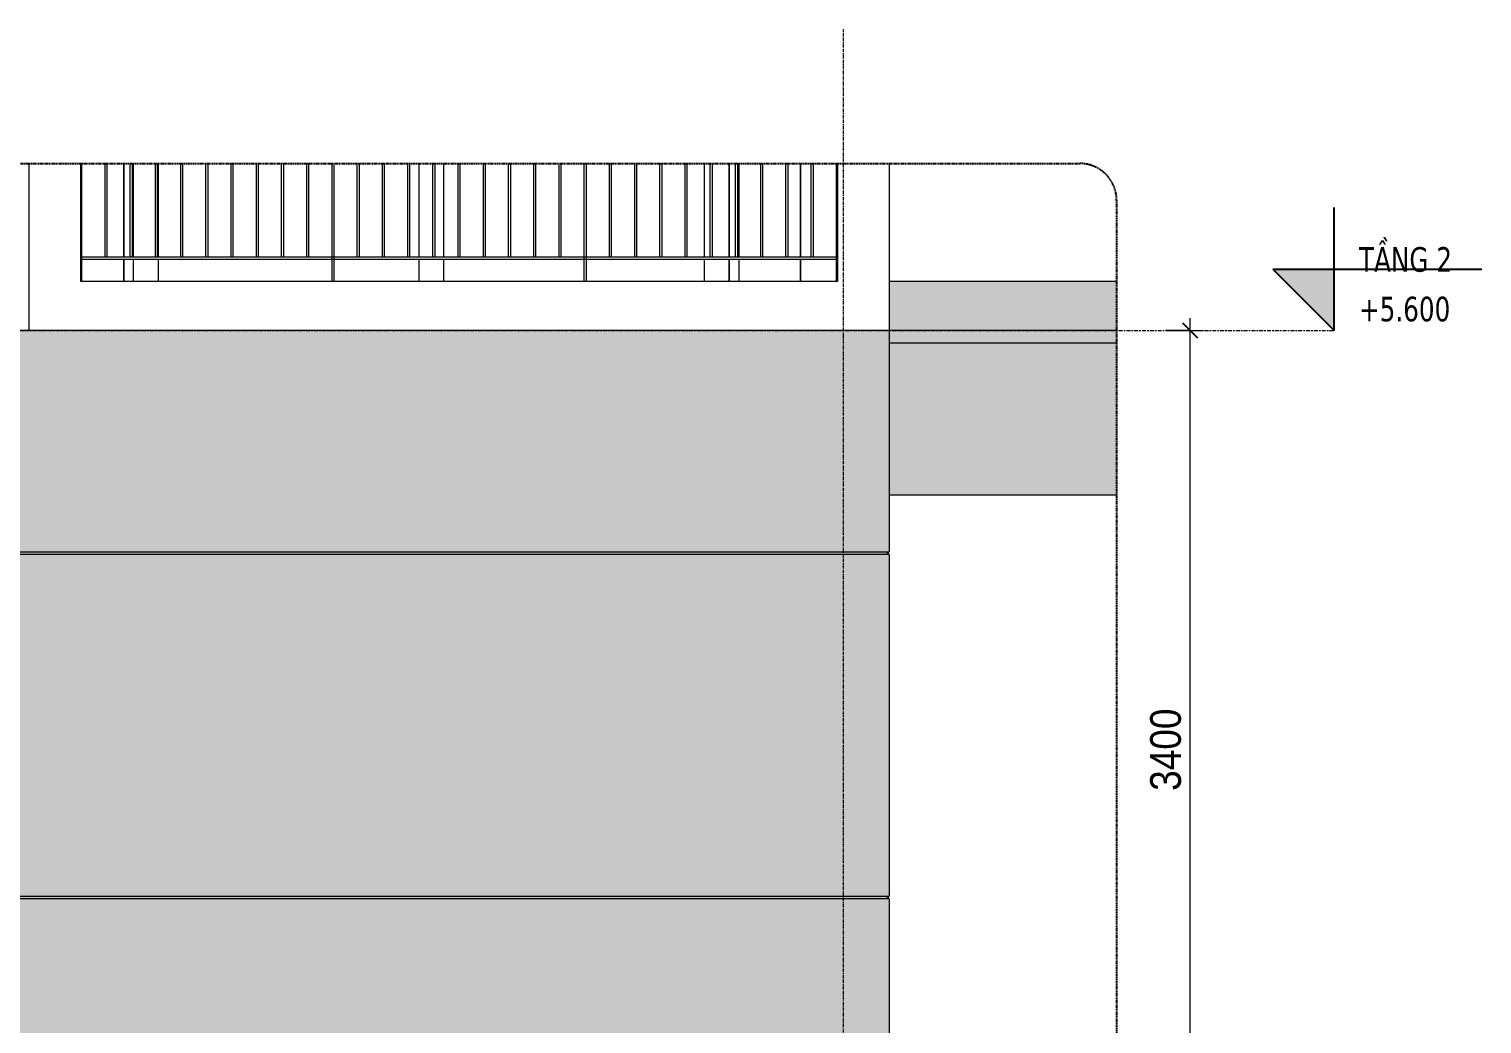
# Model space of a CAD drawing. Header units: millimetres. Extents: x 46644 to 147176, y -1287 to 53383.
# Drawn here: x 126647 to 132552, y 2781 to 6826 of the extents above; entities that cross this region are included whole.
import ezdxf

# ---------------------------------------------------------------- set-up
doc = ezdxf.new("R2010")
doc.units = ezdxf.units.MM
for name, pattern in [('Centre', [31.75, 6.35, -4.7625, 15.875, -4.7625]), ('Grid Line', [22.225, 12.7, -3.175, 3.175, -3.175]), ('Hidden', [7.14375, 4.7625, -2.38125])]:
    doc.linetypes.add(name, pattern=pattern)
for name, color, linetype, lineweight in [('0-3', 130, 'Continuous', 5), ('A-ANNO-DIMS', 211, 'Continuous', 9), ('A-ANNO-DIMS-50', 211, 'Continuous', 9), ('A-DETL-GENF', 92, 'Continuous', 18), ('A-DETL-GENF-2', 92, 'Hidden', 25), ('A-DOOR', 31, 'Continuous', 18), ('A-DOOR-FRAM-1', 31, 'Continuous', 18), ('A-FLOR-HRAL', 11, 'Continuous', 18), ('A-FLOR-LEVL', 51, 'Continuous', 9), ('A-FLOR-LEVL-1', 51, 'Continuous', 25), ('A-FLOR-LEVL-2', 51, 'Centre', 9), ('A-WALL', 113, 'Continuous', 18), ('A-WALL-PATT-4', 254, 'Continuous', 5), ('I-WALL', 2, 'Continuous', 18), ('S-COLS-4', 250, 'Continuous', 18), ('S-GRID-1', 1, 'Grid Line', 9)]:
    doc.layers.add(name, color=color, linetype=linetype, lineweight=lineweight)
doc.styles.add('Tahoma_B_1', font='tahomabd.ttf', dxfattribs={"width": 0.85, "height": 100})
doc.styles.add('UTM Avo', font='', dxfattribs={"width": 0.9, "height": 125})
doc.styles.get('UTM Avo').set_extended_font_data('UTM Avo')
doc.dimstyles.new('1_Dim_chi_tiet_2_5', dxfattribs={"dimscale": 304.8, "dimtxt": 124.912619, "dimasz": 0.19685, "dimexe": 0.164042, "dimexo": 0.0625, "dimgap": 0.016404, "dimtad": 1, "dimdec": 0, "dimrnd": 5, "dimzin": 0, "dimdsep": 46, "dimtxsty": 'UTM Avo', "dimblk1": 'OBLIQUE', "dimblk2": 'OBLIQUE', "dimsah": 1, "dimcen": 0.09, "dimdle": 0.164042, "dimazin": 0, "dimtfac": 1, "dimtdec": 4, "dimtix": 1, "dimtmove": 0, "dimatfit": 3, "dimfxl": 0.328084, "dimfxlon": 1, "dimtvp": 1, "dimtolj": 1, "dimtzin": 0, "dimarcsym": 2})

# ---------------------------------------------------------------- blocks, each defined once
blk = doc.blocks.new('NCV_TKTC_KET CAU_rvt-5-TKCS_SẢNH - BẬC CẤP 3 - MẶT CẮT 1')
at = {"layer": 'S-COLS-4'}
for p, q in [((-100127.6, 6279.3), (-100127.6, 5900)), ((-100127.6, 5890), (-100127.6, 5800))]:
    blk.add_line(p, q, dxfattribs=at)
blk = doc.blocks.new('DEG_02-DEG_03 - DEG_02-2500x2400mm-CỬA ĐI 02 CÁNH TRƯỢT-625766-TKCS_SẢNH - BẬC CẤP 3 - MẶT CẮT 1')
at = {"layer": 'A-DOOR'}
for p, q in [((-102737.6, 6279.3), (-102737.6, 5900)), ((-101677.6, 5900), (-101677.6, 6279.3)), ((-101577.6, 6279.3), (-101577.6, 5900)), ((-100517.6, 5900), (-100517.6, 6279.3)), ((-100417.6, 6279.3), (-100417.6, 5900)), ((-102737.6, 5890), (-102737.6, 5800)), ((-101677.6, 5800), (-101677.6, 5890)), ((-101577.6, 5890), (-101577.6, 5800)), ((-100517.6, 5800), (-100517.6, 5890)), ((-100417.6, 5890), (-100417.6, 5800))]:
    blk.add_line(p, q, dxfattribs=at)
at = {"layer": 'A-DOOR-FRAM-1'}
for p, q in [((-102877.6, 6279.3), (-102877.6, 5900)), ((-102837.6, 5900), (-102837.6, 6279.3)), ((-100417.6, 5900), (-100417.6, 6279.3)), ((-100377.6, 6279.3), (-100377.6, 5900)), ((-102877.6, 5890), (-102877.6, 5800)), ((-102837.6, 5800), (-102837.6, 5890)), ((-100417.6, 5800), (-100417.6, 5890)), ((-100377.6, 5890), (-100377.6, 5800))]:
    blk.add_line(p, q, dxfattribs=at)
blk = doc.blocks.new('Railing - 10mm-1251313-TKCS_SẢNH - BẬC CẤP 3 - MẶT CẮT 1')
at = {"layer": 'A-FLOR-HRAL'}
for p, q in [((-100085.1, 6279.3), (-100085.1, 5900)), ((-100075.1, 5900), (-100075.1, 6279.3))]:
    blk.add_line(p, q, dxfattribs=at)
blk = doc.blocks.new('Railing - 50 x 10mm-1251315-TKCS_SẢNH - BẬC CẤP 3 - MẶT CẮT 1')
at = {"layer": 'A-FLOR-HRAL'}
for p, q in [((-101007.6, 6279.3), (-101007.6, 5800)), ((-100997.6, 5800), (-100997.6, 6279.3))]:
    blk.add_line(p, q, dxfattribs=at)
blk = doc.blocks.new('Railing - 50 x 10mm-1251311-TKCS_SẢNH - BẬC CẤP 3 - MẶT CẮT 1')
at = {"layer": 'A-FLOR-HRAL'}
blk.add_line((-99982.6, 6279.3), (-99982.6, 5800), dxfattribs=at)
blk = doc.blocks.new('Railing - 50 x 10mm-V77-TKCS_SẢNH - BẬC CẤP 3 - MẶT CẮT 1')
at = {"layer": 'A-FLOR-HRAL'}
blk.add_line((-103047.6, 5800), (-103047.6, 6279.3), dxfattribs=at)
blk = doc.blocks.new('Railing - Railing-1260618-TKCS_SẢNH - BẬC CẤP 3 - MẶT CẮT 1')
at = {"layer": 'A-FLOR-HRAL'}
for p, q in [((-103052.564287, 5890), (-103052.564287, 5900)), ((-103052.564287, 5900), (-99977.564287, 5900)), ((-103052.564287, 5890), (-99977.564287, 5890))]:
    blk.add_line(p, q, dxfattribs=at)
for name, p in [('Railing - 50 x 10mm-V77-TKCS_SẢNH - BẬC CẤP 3 - MẶT CẮT 1', (0, 0)), ('Railing - 10mm-1251313-TKCS_SẢNH - BẬC CẤP 3 - MẶT CẮT 1', (-2870, 0)), ('Railing - 10mm-1251313-TKCS_SẢNH - BẬC CẤP 3 - MẶT CẮT 1', (-2767.5, 0)), ('Railing - 10mm-1251313-TKCS_SẢNH - BẬC CẤP 3 - MẶT CẮT 1', (-2665, 0)), ('Railing - 10mm-1251313-TKCS_SẢNH - BẬC CẤP 3 - MẶT CẮT 1', (-2562.5, 0)), ('Railing - 10mm-1251313-TKCS_SẢNH - BẬC CẤP 3 - MẶT CẮT 1', (-2460, 0)), ('Railing - 10mm-1251313-TKCS_SẢNH - BẬC CẤP 3 - MẶT CẮT 1', (-2357.5, 0)), ('Railing - 10mm-1251313-TKCS_SẢNH - BẬC CẤP 3 - MẶT CẮT 1', (-2255, 0)), ('Railing - 10mm-1251313-TKCS_SẢNH - BẬC CẤP 3 - MẶT CẮT 1', (-2152.5, 0)), ('Railing - 10mm-1251313-TKCS_SẢNH - BẬC CẤP 3 - MẶT CẮT 1', (-2050, 0)), ('Railing - 50 x 10mm-1251315-TKCS_SẢNH - BẬC CẤP 3 - MẶT CẮT 1', (-1025, 0)), ('Railing - 10mm-1251313-TKCS_SẢNH - BẬC CẤP 3 - MẶT CẮT 1', (-1845, 0)), ('Railing - 10mm-1251313-TKCS_SẢNH - BẬC CẤP 3 - MẶT CẮT 1', (-1742.5, 0)), ('Railing - 10mm-1251313-TKCS_SẢNH - BẬC CẤP 3 - MẶT CẮT 1', (-1640, 0)), ('Railing - 10mm-1251313-TKCS_SẢNH - BẬC CẤP 3 - MẶT CẮT 1', (-1537.5, 0)), ('Railing - 10mm-1251313-TKCS_SẢNH - BẬC CẤP 3 - MẶT CẮT 1', (-1435, 0)), ('Railing - 10mm-1251313-TKCS_SẢNH - BẬC CẤP 3 - MẶT CẮT 1', (-1332.5, 0)), ('Railing - 10mm-1251313-TKCS_SẢNH - BẬC CẤP 3 - MẶT CẮT 1', (-1230, 0)), ('Railing - 10mm-1251313-TKCS_SẢNH - BẬC CẤP 3 - MẶT CẮT 1', (-1127.5, 0)), ('Railing - 10mm-1251313-TKCS_SẢNH - BẬC CẤP 3 - MẶT CẮT 1', (-1025, 0)), ('Railing - 50 x 10mm-1251315-TKCS_SẢNH - BẬC CẤP 3 - MẶT CẮT 1', (0, 0)), ('Railing - 10mm-1251313-TKCS_SẢNH - BẬC CẤP 3 - MẶT CẮT 1', (-820, 0)), ('Railing - 10mm-1251313-TKCS_SẢNH - BẬC CẤP 3 - MẶT CẮT 1', (-717.5, 0)), ('Railing - 10mm-1251313-TKCS_SẢNH - BẬC CẤP 3 - MẶT CẮT 1', (-615, 0)), ('Railing - 10mm-1251313-TKCS_SẢNH - BẬC CẤP 3 - MẶT CẮT 1', (-512.5, 0)), ('Railing - 10mm-1251313-TKCS_SẢNH - BẬC CẤP 3 - MẶT CẮT 1', (-410, 0)), ('Railing - 10mm-1251313-TKCS_SẢNH - BẬC CẤP 3 - MẶT CẮT 1', (-307.5, 0)), ('Railing - 10mm-1251313-TKCS_SẢNH - BẬC CẤP 3 - MẶT CẮT 1', (-205, 0)), ('Railing - 10mm-1251313-TKCS_SẢNH - BẬC CẤP 3 - MẶT CẮT 1', (-102.5, 0)), ('Railing - 10mm-1251313-TKCS_SẢNH - BẬC CẤP 3 - MẶT CẮT 1', (0, 0)), ('Railing - 50 x 10mm-1251311-TKCS_SẢNH - BẬC CẤP 3 - MẶT CẮT 1', (0, 0))]:
    blk.add_blockref(name, p)
blk = doc.blocks.new('BORDER VIEW - BORDER VIEW-2326688-TKCS_SẢNH - BẬC CẤP 3 - MẶT CẮT 1')
at = {"layer": 'A-DETL-GENF-2'}
for p, q in [((-113462.6, 6279.3), (-98992.5, 6279.3)), ((-98842.5, 6129.3), (-98842.5, -70))]:
    blk.add_line(p, q, dxfattribs=at)
blk.add_arc((-98992.5, 6129.3), 150, 0, 90, dxfattribs=at)
blk = doc.blocks.new('Level - CAO ĐỘ LEVEL-350587-TKCS_SẢNH - BẬC CẤP 3 - MẶT CẮT 1')
at = {"layer": 'A-FLOR-LEVL'}
blk.add_hatch(color=256, dxfattribs=at).paths.add_polyline_path([(-97957.9, 2450), (-97957.9, 2200), (-98207.9, 2450)])
at = {"layer": 'A-FLOR-LEVL-1'}
for p, q in [((-97957.9, 2200), (-97957.9, 2700)), ((-98207.9, 2450), (-97957.9, 2200)), ((-98207.9, 2450), (-97357.9, 2450))]:
    blk.add_line(p, q, dxfattribs=at)
blk = doc.blocks.new('DIMBLOCK46-TKCS_SẢNH - BẬC CẤP 3 - MẶT CẮT 1')
at = {"layer": 'A-ANNO-DIMS-50', "lineweight": 25}
for p, q in [((131365.5, 5600), (131335.5, 5630)), ((131365.5, 5600), (131395.5, 5570)), ((131365.5, 2200), (131335.5, 2230)), ((131365.5, 2200), (131395.5, 2170))]:
    blk.add_line(p, q, dxfattribs=at)
at = {"layer": 'A-ANNO-DIMS-50'}
for p, q in [((131365.5, 2200), (131365.5, 5650)), ((131265.5, 5600), (131415.5, 5600)), ((131365.5, 5600), (131265.5, 5600)), ((131265.5, 2200), (131415.5, 2200)), ((131365.5, 2200), (131265.5, 2200))]:
    blk.add_line(p, q, dxfattribs=at)
at = {"layer": 'A-ANNO-DIMS-50', "color": 0, "insert": (131203.1, 3728.8), "char_height": 125, "width": 410.824, "attachment_point": 1, "rotation": 90, "line_spacing_factor": 1.110334, "style": 'UTM Avo'}
blk.add_mtext('3400', dxfattribs=at)
blk = doc.blocks.new('_Oblique')
at = {"color": 0, "linetype": 'ByBlock', "lineweight": -2}
blk.add_line((-0.5, -0.5), (0.5, 0.5), dxfattribs=at)

msp = doc.modelspace()

# ---------------------------------------------------------------- hatches: boundary and pattern name
at = {"layer": 'A-WALL-PATT-4'}
for points in [[(130141.9, 5550), (131066.9, 5550), (131066.9, 5800), (130141.9, 5800), (130141.9, 5600)], [(130141.9, 4931.8), (131066.9, 4931.8), (131066.9, 5600), (130141.9, 5600), (130141.9, 5150)], [(129264.1, 4690), (130131.9, 4690), (130131.9, 4700), (124846.9, 4700), (124846.9, 4690), (127408, 4690)], [(130131.9, 4690), (130137.9, 4690), (130137.9, 4700), (130131.9, 4700)], [(129264.1, 3290), (130131.9, 3290), (130131.9, 3300), (124846.9, 3300), (124846.9, 3290), (127408, 3290)], [(130137.9, 3290), (130137.9, 3300), (130131.9, 3300), (130131.9, 3290)]]:
    msp.add_hatch(color=256, dxfattribs=at).paths.add_polyline_path(points)
h = msp.add_hatch(color=256, dxfattribs=at)
h.paths.add_polyline_path([(130131.9, 900), (130131.9, 3290), (124846.9, 3290), (124846.9, 2200), (124856.9, 2200), (124856.9, 1210), (126256.9, 1209.6), (128326.4, 978.3), (129656.9, 900)])
h.paths.add_polyline_path([(125551.9, 3300), (130131.9, 3300), (130131.9, 4690), (124846.9, 4690), (124846.9, 3300)])
h.paths.add_polyline_path([(130131.9, 4700), (130131.9, 5600), (124846.9, 5600), (124846.9, 4700), (129264.1, 4700)])
h = msp.add_hatch(color=256, dxfattribs=at)
h.paths.add_polyline_path([(130141.9, 2200), (130141.9, 3290), (130131.9, 3290), (130131.9, 2200)])
h.paths.add_polyline_path([(130131.9, 3300), (130141.9, 3300), (130141.9, 4690), (130131.9, 4690)])
h.paths.add_polyline_path([(130141.9, 4700), (130141.9, 5600), (130131.9, 5600), (130131.9, 4700)])

# ---------------------------------------------------------------- linework, layer by layer
at = {"layer": 'A-FLOR-LEVL-2'}
msp.add_line((115633.4, 5600), (131951.6, 5600), dxfattribs=at)
at = {"layer": 'A-WALL'}
for p, q in [((126646.9, 5600), (126646.9, 6279.3)), ((126856.8, 5800), (126856.8, 6279.3)), ((127031.9, 5900), (127031.9, 6279.3)), ((129531.9, 6279.3), (129531.9, 5900)), ((129781.9, 5900), (129781.9, 6279.3)), ((129931.9, 6279.3), (129931.9, 5800)), ((130141.9, 6279.3), (130141.9, 5600)), ((127031.9, 5800), (127031.9, 5890)), ((129531.9, 5890), (129531.9, 5800)), ((129781.9, 5800), (129781.9, 5890)), ((129931.9, 5800), (126856.8, 5800)), ((130141.9, 5600), (120666.8, 5600)), ((131066.9, 5600), (130141.9, 5600)), ((130141.9, 5600), (130141.9, 4700)), ((130141.9, 4931.8), (131066.9, 4931.8)), ((120666.8, 4700), (130141.9, 4700)), ((130141.9, 4690), (120666.8, 4690)), ((130137.9, 4700), (130137.9, 4690)), ((130141.9, 4690), (130141.9, 3300)), ((123681.9, 3300), (130141.9, 3300)), ((130141.9, 3290), (123681.9, 3290)), ((130137.9, 3300), (130137.9, 3290)), ((130141.9, 3290), (130141.9, 2200))]:
    msp.add_line(p, q, dxfattribs=at)
at = {"layer": 'I-WALL'}
for p, q in [((131066.9, 5800), (130141.9, 5800)), ((130141.9, 5550), (131066.9, 5550))]:
    msp.add_line(p, q, dxfattribs=at)
at = {"layer": 'S-GRID-1'}
for p, q in [((129956.9, 5575.7), (129956.9, 6825.7)), ((129956.9, 412.9), (129956.9, 5575.7))]:
    msp.add_line(p, q, dxfattribs=at)

# ---------------------------------------------------------------- block references
at = {"layer": '0-3'}
msp.add_blockref('NCV_TKTC_KET CAU_rvt-5-TKCS_SẢNH - BẬC CẤP 3 - MẶT CẮT 1', (229909.4, 0), dxfattribs=at)
at = {"layer": 'A-DETL-GENF'}
msp.add_blockref('BORDER VIEW - BORDER VIEW-2326688-TKCS_SẢNH - BẬC CẤP 3 - MẶT CẮT 1', (229909.4, 0), dxfattribs=at)
at = {"layer": 'A-DOOR'}
msp.add_blockref('DEG_02-DEG_03 - DEG_02-2500x2400mm-CỬA ĐI 02 CÁNH TRƯỢT-625766-TKCS_SẢNH - BẬC CẤP 3 - MẶT CẮT 1', (229909.4, 0), dxfattribs=at)
at = {"layer": 'A-FLOR-HRAL'}
msp.add_blockref('Railing - Railing-1260618-TKCS_SẢNH - BẬC CẤP 3 - MẶT CẮT 1', (229909.4, 0), dxfattribs=at)
at = {"layer": 'A-FLOR-LEVL-1'}
msp.add_blockref('Level - CAO ĐỘ LEVEL-350587-TKCS_SẢNH - BẬC CẤP 3 - MẶT CẮT 1', (229909.4, 3400), dxfattribs=at)

# ---------------------------------------------------------------- texts
at = {"layer": 'A-FLOR-LEVL', "char_height": 100, "line_spacing_factor": 0.996129, "style": 'Tahoma_B_1'}
for s, insert, width, attachment_point in [('\\pt510,1020,1530,2040,2550,3060,3570,4080,4590,5100,5610,6120,6630,7140,7650,8160,8670,9180,9690,10200,10710,11220,11730,12240,12750,13260,13770,14280,14790,15300,15810,16320;TẦNG 2', (132051.8, 5837.2), 452.625, 7), ('\\pt212.5,425,637.5,850,1062.5,1275,1487.5,1700,1912.5,2125,2337.5,2550,2762.5,2975,3187.5,3400,3612.5,3825,4037.5,4250,4462.5,4675,4887.5,5100,5312.5,5525,5737.5,5950,6162.5,6375,6587.5,6800;+5.600', (132051.8, 5737.5), 441.575, 1)]:
    msp.add_mtext(s, dxfattribs=dict(at, insert=insert, width=width, attachment_point=attachment_point))

# ---------------------------------------------------------------- dimensions: what is measured, and where the dimension line sits
at = {"layer": 'A-ANNO-DIMS'}
dim = msp.add_linear_dim(base=(131365.5, 5600), p1=(131265.5, 2200), p2=(131265.5, 5600), angle=90, dimstyle='1_Dim_chi_tiet_2_5', override={"dimpost": '<>', "dimfxl": 3400}, dxfattribs=at)
dim.commit()
dim.dimension.update_dxf_attribs({"geometry": 'DIMBLOCK46-TKCS_SẢNH - BẬC CẤP 3 - MẶT CẮT 1', "text_midpoint": (131295.8, 3900)})

doc.saveas('drawing.dxf')
